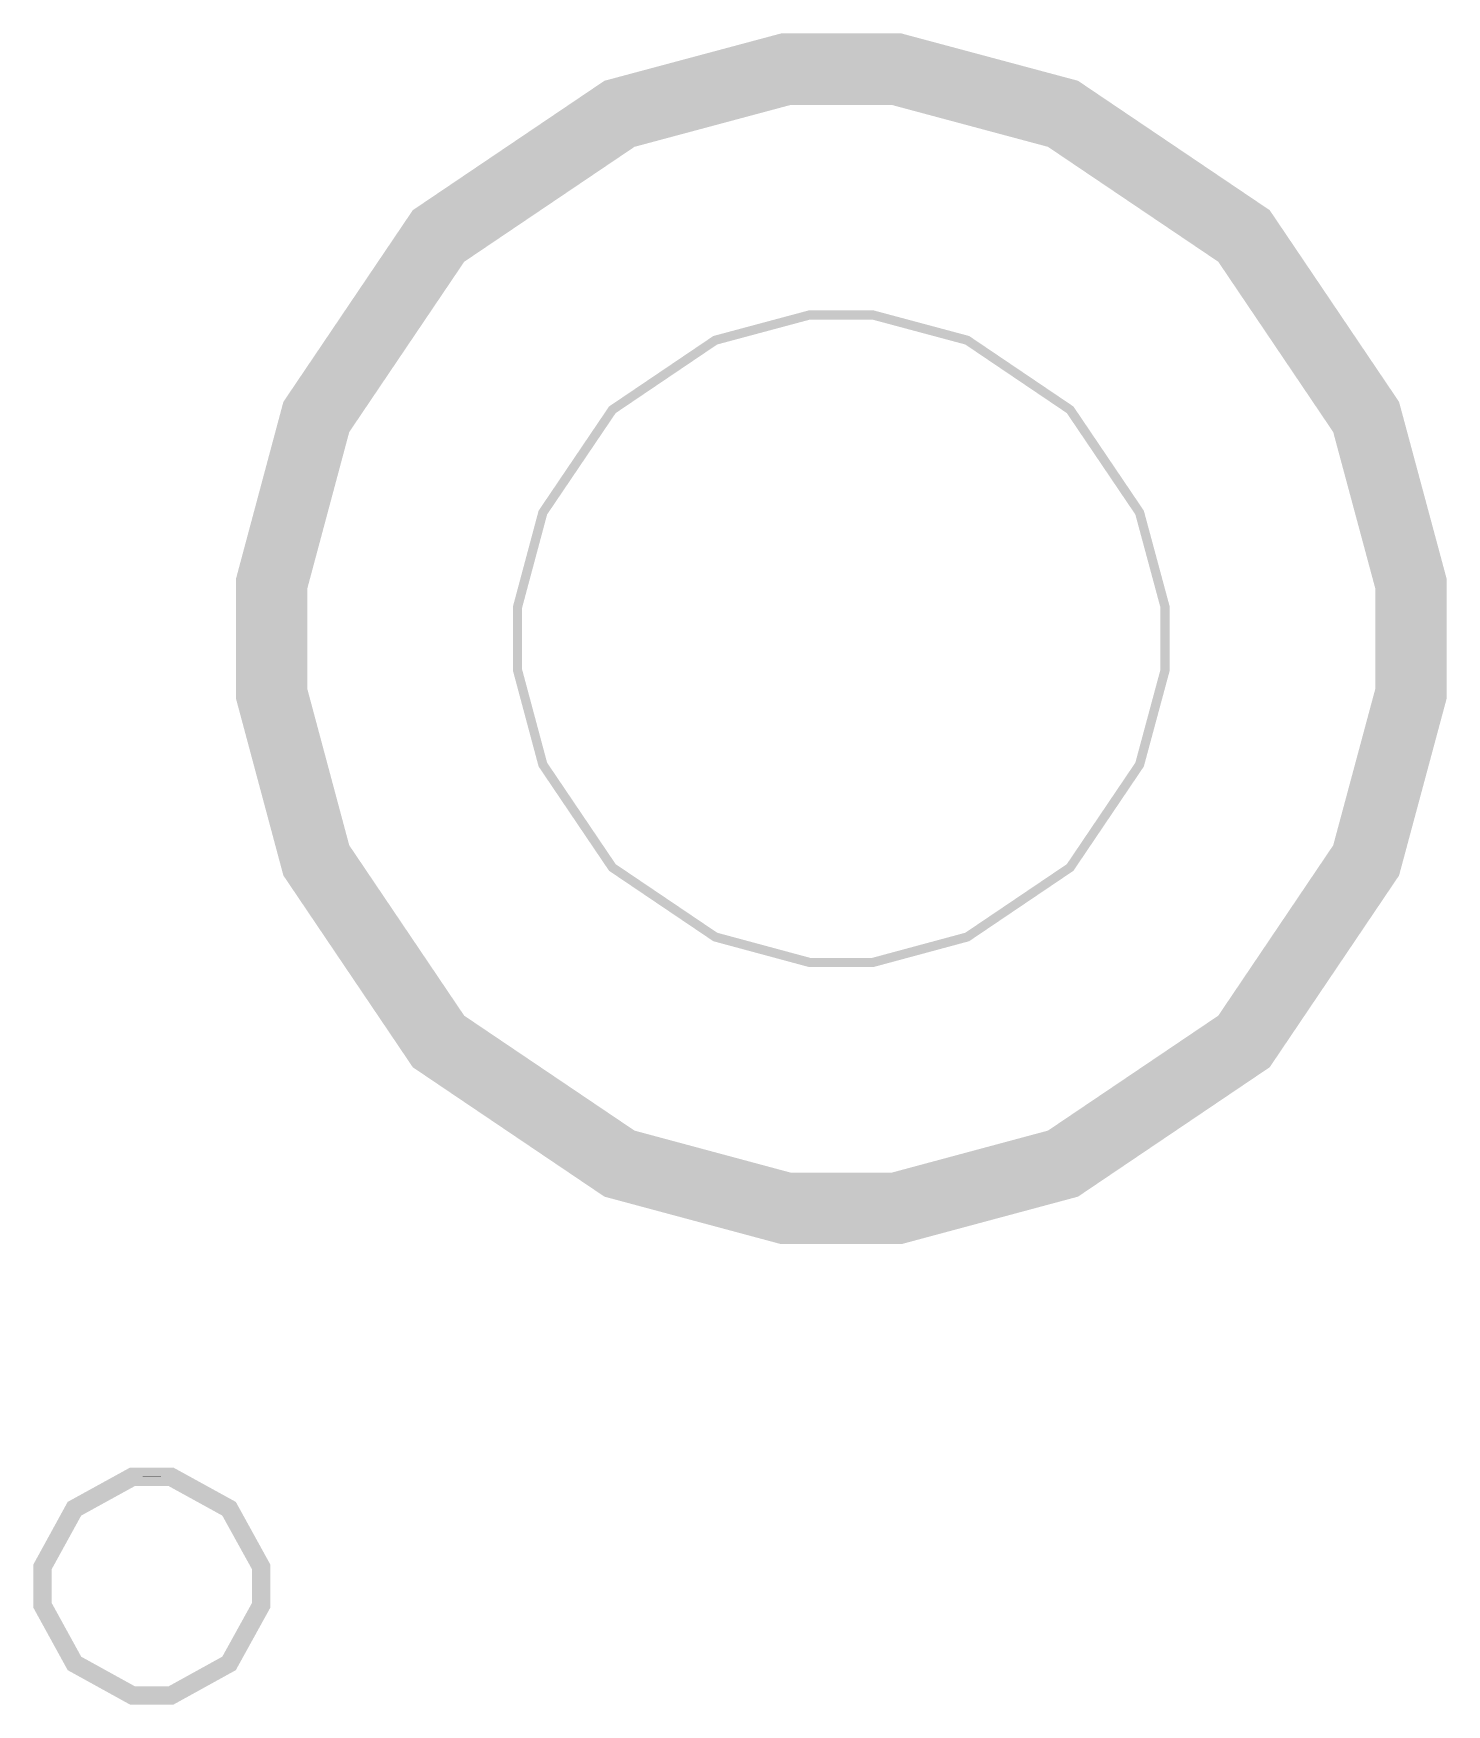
# Model space of a CAD drawing. Extents: x 0.7 to 27.4, y 1.6 to 10.2.
# Drawn here: x 3.3028 to 3.712, y 5.4444 to 5.9283 of the extents above; entities that cross this region are included whole.
import ezdxf

# ---------------------------------------------------------------- set-up
doc = ezdxf.new("R2010")
doc.units = 0
doc.header["$MEASUREMENT"] = 0
doc.layers.add('Layer1', color=50, linetype='Continuous')

msp = doc.modelspace()

# ---------------------------------------------------------------- linework, layer by layer
at = {"color": 0}
for points, const_width in [([(3.53678, 5.91797), (3.52072, 5.91797), (3.47254, 5.90506), (3.42014, 5.86968), (3.38476, 5.81728), (3.37185, 5.7691), (3.37185, 5.75304), (3.37185, 5.73703), (3.38476, 5.68886), (3.42014, 5.63644), (3.47254, 5.60107), (3.52072, 5.58811), (3.53678, 5.58811), (3.55279, 5.58811), (3.60097, 5.60107), (3.65338, 5.63644), (3.68875, 5.68886), (3.70171, 5.73703), (3.70171, 5.75304), (3.70171, 5.7691), (3.68875, 5.81728), (3.65338, 5.86968), (3.60097, 5.90506), (3.55279, 5.91797), (3.53678, 5.91797)], 0.02067), ([(3.53678, 5.91797), (3.52072, 5.91797), (3.47254, 5.90506), (3.42014, 5.86968), (3.38476, 5.81728), (3.37185, 5.7691), (3.37185, 5.75304), (3.37185, 5.73703), (3.38476, 5.68886), (3.42014, 5.63644), (3.47254, 5.60107), (3.52072, 5.58811), (3.53678, 5.58811), (3.55279, 5.58811), (3.60097, 5.60107), (3.65338, 5.63644), (3.68875, 5.68886), (3.70171, 5.73703), (3.70171, 5.75304), (3.70171, 5.7691), (3.68875, 5.81728), (3.65338, 5.86968), (3.60097, 5.90506), (3.55279, 5.91797), (3.53678, 5.91797)], 0.02067), ([(3.53678, 5.91797), (3.52072, 5.91797), (3.47254, 5.90506), (3.42014, 5.86968), (3.38476, 5.81728), (3.37185, 5.7691), (3.37185, 5.75304), (3.37185, 5.73703), (3.38476, 5.68886), (3.42014, 5.63644), (3.47254, 5.60107), (3.52072, 5.58811), (3.53678, 5.58811), (3.55279, 5.58811), (3.60097, 5.60107), (3.65338, 5.63644), (3.68875, 5.68886), (3.70171, 5.73703), (3.70171, 5.75304), (3.70171, 5.7691), (3.68875, 5.81728), (3.65338, 5.86968), (3.60097, 5.90506), (3.55279, 5.91797), (3.53678, 5.91797)], 0.02067), ([(3.53678, 5.91797), (3.52072, 5.91797), (3.47254, 5.90506), (3.42014, 5.86968), (3.38476, 5.81728), (3.37185, 5.7691), (3.37185, 5.75304), (3.37185, 5.73703), (3.38476, 5.68886), (3.42014, 5.63644), (3.47254, 5.60107), (3.52072, 5.58811), (3.53678, 5.58811), (3.55279, 5.58811), (3.60097, 5.60107), (3.65338, 5.63644), (3.68875, 5.68886), (3.70171, 5.73703), (3.70171, 5.75304), (3.70171, 5.7691), (3.68875, 5.81728), (3.65338, 5.86968), (3.60097, 5.90506), (3.55279, 5.91797), (3.53678, 5.91797)], 0.02067), ([(3.53678, 5.91797), (3.52072, 5.91797), (3.47254, 5.90506), (3.42014, 5.86968), (3.38476, 5.81728), (3.37185, 5.7691), (3.37185, 5.75304), (3.37185, 5.73703), (3.38476, 5.68886), (3.42014, 5.63644), (3.47254, 5.60107), (3.52072, 5.58811), (3.53678, 5.58811), (3.55279, 5.58811), (3.60097, 5.60107), (3.65338, 5.63644), (3.68875, 5.68886), (3.70171, 5.73703), (3.70171, 5.75304), (3.70171, 5.7691), (3.68875, 5.81728), (3.65338, 5.86968), (3.60097, 5.90506), (3.55279, 5.91797), (3.53678, 5.91797)], 0.02067), ([(3.53678, 5.91797), (3.52072, 5.91797), (3.47254, 5.90506), (3.42014, 5.86968), (3.38476, 5.81728), (3.37185, 5.7691), (3.37185, 5.75304), (3.37185, 5.73703), (3.38476, 5.68886), (3.42014, 5.63644), (3.47254, 5.60107), (3.52072, 5.58811), (3.53678, 5.58811), (3.55279, 5.58811), (3.60097, 5.60107), (3.65338, 5.63644), (3.68875, 5.68886), (3.70171, 5.73703), (3.70171, 5.75304), (3.70171, 5.7691), (3.68875, 5.81728), (3.65338, 5.86968), (3.60097, 5.90506), (3.55279, 5.91797), (3.53678, 5.91797)], 0.02067), ([(3.53678, 5.91797), (3.52072, 5.91797), (3.47254, 5.90506), (3.42014, 5.86968), (3.38476, 5.81728), (3.37185, 5.7691), (3.37185, 5.75304), (3.37185, 5.73703), (3.38476, 5.68886), (3.42014, 5.63644), (3.47254, 5.60107), (3.52072, 5.58811), (3.53678, 5.58811), (3.55279, 5.58811), (3.60097, 5.60107), (3.65338, 5.63644), (3.68875, 5.68886), (3.70171, 5.73703), (3.70171, 5.75304), (3.70171, 5.7691), (3.68875, 5.81728), (3.65338, 5.86968), (3.60097, 5.90506), (3.55279, 5.91797), (3.53678, 5.91797)], 0.02067), ([(3.53678, 5.91797), (3.52072, 5.91797), (3.47254, 5.90506), (3.42014, 5.86968), (3.38476, 5.81728), (3.37185, 5.7691), (3.37185, 5.75304), (3.37185, 5.73703), (3.38476, 5.68886), (3.42014, 5.63644), (3.47254, 5.60107), (3.52072, 5.58811), (3.53678, 5.58811), (3.55279, 5.58811), (3.60097, 5.60107), (3.65338, 5.63644), (3.68875, 5.68886), (3.70171, 5.73703), (3.70171, 5.75304), (3.70171, 5.7691), (3.68875, 5.81728), (3.65338, 5.86968), (3.60097, 5.90506), (3.55279, 5.91797), (3.53678, 5.91797)], 0.02067), ([(3.53678, 5.91797), (3.52072, 5.91797), (3.47254, 5.90506), (3.42014, 5.86968), (3.38476, 5.81728), (3.37185, 5.7691), (3.37185, 5.75304), (3.37185, 5.73703), (3.38476, 5.68886), (3.42014, 5.63644), (3.47254, 5.60107), (3.52072, 5.58811), (3.53678, 5.58811), (3.55279, 5.58811), (3.60097, 5.60107), (3.65338, 5.63644), (3.68875, 5.68886), (3.70171, 5.73703), (3.70171, 5.75304), (3.70171, 5.7691), (3.68875, 5.81728), (3.65338, 5.86968), (3.60097, 5.90506), (3.55279, 5.91797), (3.53678, 5.91797)], 0.02067), ([(3.53678, 5.91797), (3.52072, 5.91797), (3.47254, 5.905), (3.42014, 5.86968), (3.38476, 5.81722), (3.37185, 5.76904), (3.37185, 5.75299), (3.37185, 5.73699), (3.38476, 5.68886), (3.42014, 5.63639), (3.47254, 5.60107), (3.52072, 5.58806), (3.53678, 5.58806), (3.55279, 5.58806), (3.60097, 5.60107), (3.65338, 5.63639), (3.68875, 5.68886), (3.70171, 5.73699), (3.70171, 5.75299), (3.70171, 5.76904), (3.68875, 5.81722), (3.65338, 5.86968), (3.60097, 5.905), (3.55279, 5.91797), (3.53678, 5.91797)], 0.02067), ([(3.53678, 5.91792), (3.52072, 5.91792), (3.47254, 5.905), (3.42014, 5.86963), (3.38476, 5.81722), (3.37185, 5.76904), (3.37185, 5.75299), (3.37185, 5.73699), (3.38476, 5.68881), (3.42014, 5.63639), (3.47254, 5.60101), (3.52072, 5.58806), (3.53678, 5.58806), (3.55279, 5.58806), (3.60097, 5.60101), (3.65338, 5.63639), (3.68875, 5.68881), (3.70171, 5.73699), (3.70171, 5.75299), (3.70171, 5.76904), (3.68875, 5.81722), (3.65338, 5.86963), (3.60097, 5.905), (3.55279, 5.91792), (3.53678, 5.91792)], 0.02067), ([(3.53678, 5.91792), (3.52072, 5.91792), (3.47254, 5.905), (3.42014, 5.86963), (3.38476, 5.81722), (3.37185, 5.76904), (3.37185, 5.75299), (3.37185, 5.73699), (3.38476, 5.68881), (3.42014, 5.63639), (3.47254, 5.60101), (3.52072, 5.58806), (3.53678, 5.58806), (3.55279, 5.58806), (3.60097, 5.60101), (3.65338, 5.63639), (3.68875, 5.68881), (3.70171, 5.73699), (3.70171, 5.75299), (3.70171, 5.76904), (3.68875, 5.81722), (3.65338, 5.86963), (3.60097, 5.905), (3.55279, 5.91792), (3.53678, 5.91792)], 0.02067), ([(3.53678, 5.91792), (3.52072, 5.91792), (3.47254, 5.905), (3.42014, 5.86963), (3.38476, 5.81722), (3.37185, 5.76904), (3.37185, 5.75299), (3.37185, 5.73699), (3.38476, 5.68881), (3.42014, 5.63639), (3.47254, 5.60101), (3.52072, 5.58806), (3.53678, 5.58806), (3.55279, 5.58806), (3.60097, 5.60101), (3.65338, 5.63639), (3.68875, 5.68881), (3.70171, 5.73699), (3.70171, 5.75299), (3.70171, 5.76904), (3.68875, 5.81722), (3.65338, 5.86963), (3.60097, 5.905), (3.55279, 5.91792), (3.53678, 5.91792)], 0.02067), ([(3.53678, 5.91792), (3.52072, 5.91792), (3.47254, 5.905), (3.42014, 5.86963), (3.38476, 5.81722), (3.37185, 5.76904), (3.37185, 5.75299), (3.37185, 5.73699), (3.38476, 5.68881), (3.42014, 5.63639), (3.47254, 5.60101), (3.52072, 5.58806), (3.53678, 5.58806), (3.55279, 5.58806), (3.60097, 5.60101), (3.65338, 5.63639), (3.68875, 5.68881), (3.70171, 5.73699), (3.70171, 5.75299), (3.70171, 5.76904), (3.68875, 5.81722), (3.65338, 5.86963), (3.60097, 5.905), (3.55279, 5.91792), (3.53678, 5.91792)], 0.02067), ([(3.53678, 5.91792), (3.52072, 5.91792), (3.47254, 5.905), (3.42014, 5.86963), (3.38476, 5.81722), (3.37185, 5.76904), (3.37185, 5.75299), (3.37185, 5.73699), (3.38476, 5.68881), (3.42014, 5.63639), (3.47254, 5.60101), (3.52072, 5.58806), (3.53678, 5.58806), (3.55279, 5.58806), (3.60097, 5.60101), (3.65338, 5.63639), (3.68875, 5.68881), (3.70171, 5.73699), (3.70171, 5.75299), (3.70171, 5.76904), (3.68875, 5.81722), (3.65338, 5.86963), (3.60097, 5.905), (3.55279, 5.91792), (3.53678, 5.91792)], 0.02067), ([(3.53678, 5.91792), (3.52072, 5.91792), (3.47254, 5.905), (3.42014, 5.86963), (3.38476, 5.81722), (3.37185, 5.76904), (3.37185, 5.75299), (3.37185, 5.73699), (3.38476, 5.68881), (3.42014, 5.63639), (3.47254, 5.60101), (3.52072, 5.58806), (3.53678, 5.58806), (3.55279, 5.58806), (3.60097, 5.60101), (3.65338, 5.63639), (3.68875, 5.68881), (3.70171, 5.73699), (3.70171, 5.75299), (3.70171, 5.76904), (3.68875, 5.81722), (3.65338, 5.86963), (3.60097, 5.905), (3.55279, 5.91792), (3.53678, 5.91792)], 0.02067), ([(3.53678, 5.91792), (3.52072, 5.91792), (3.47254, 5.905), (3.42014, 5.86963), (3.38476, 5.81722), (3.37185, 5.76904), (3.37185, 5.75299), (3.37185, 5.73699), (3.38476, 5.68881), (3.42014, 5.63639), (3.47254, 5.60101), (3.52072, 5.58806), (3.53678, 5.58806), (3.55279, 5.58806), (3.60097, 5.60101), (3.65338, 5.63639), (3.68875, 5.68881), (3.70171, 5.73699), (3.70171, 5.75299), (3.70171, 5.76904), (3.68875, 5.81722), (3.65338, 5.86963), (3.60097, 5.905), (3.55279, 5.91792), (3.53678, 5.91792)], 0.02067), ([(3.53678, 5.91792), (3.52072, 5.91792), (3.47254, 5.905), (3.42014, 5.86963), (3.38476, 5.81722), (3.37185, 5.76904), (3.37185, 5.75299), (3.37185, 5.73699), (3.38476, 5.68881), (3.42014, 5.63639), (3.47254, 5.60101), (3.52072, 5.58806), (3.53678, 5.58806), (3.55279, 5.58806), (3.60097, 5.60101), (3.65338, 5.63639), (3.68875, 5.68881), (3.70171, 5.73699), (3.70171, 5.75299), (3.70171, 5.76904), (3.68875, 5.81722), (3.65338, 5.86963), (3.60097, 5.905), (3.55279, 5.91792), (3.53678, 5.91792)], 0.02067), ([(3.53678, 5.91792), (3.52072, 5.91792), (3.47254, 5.905), (3.42014, 5.86963), (3.38476, 5.81722), (3.37185, 5.76904), (3.37185, 5.75299), (3.37185, 5.73699), (3.38476, 5.68881), (3.42014, 5.63639), (3.47254, 5.60101), (3.52072, 5.58806), (3.53678, 5.58806), (3.55279, 5.58806), (3.60097, 5.60101), (3.65338, 5.63639), (3.68875, 5.68881), (3.70171, 5.73699), (3.70171, 5.75299), (3.70171, 5.76904), (3.68875, 5.81722), (3.65338, 5.86963), (3.60097, 5.905), (3.55279, 5.91792), (3.53678, 5.91792)], 0.02067), ([(3.53678, 5.91792), (3.52072, 5.91792), (3.47254, 5.905), (3.42014, 5.86963), (3.38476, 5.81722), (3.37185, 5.76904), (3.37185, 5.75299), (3.37185, 5.73699), (3.38476, 5.68881), (3.42014, 5.63639), (3.47254, 5.60101), (3.52072, 5.58806), (3.53678, 5.58806), (3.55279, 5.58806), (3.60097, 5.60101), (3.65338, 5.63639), (3.68875, 5.68881), (3.70171, 5.73699), (3.70171, 5.75299), (3.70171, 5.76904), (3.68875, 5.81722), (3.65338, 5.86963), (3.60097, 5.905), (3.55279, 5.91792), (3.53678, 5.91792)], 0.02067), ([(3.53678, 5.91792), (3.52072, 5.91792), (3.47254, 5.905), (3.42014, 5.86963), (3.38476, 5.81722), (3.37185, 5.76904), (3.37185, 5.75299), (3.37185, 5.73699), (3.38476, 5.68881), (3.42014, 5.63639), (3.47254, 5.60101), (3.52072, 5.58806), (3.53678, 5.58806), (3.55279, 5.58806), (3.60097, 5.60101), (3.65338, 5.63639), (3.68875, 5.68881), (3.70171, 5.73699), (3.70171, 5.75299), (3.70171, 5.76904), (3.68875, 5.81722), (3.65338, 5.86963), (3.60097, 5.905), (3.55279, 5.91792), (3.53678, 5.91792)], 0.02067), ([(3.53678, 5.91797), (3.53678, 5.91792), (3.53678, 5.91797)], 0.02067), ([(3.53678, 5.84679), (3.52761, 5.84679), (3.50028, 5.83946), (3.47049, 5.81933), (3.45036, 5.78956), (3.44303, 5.76221), (3.44303, 5.75304), (3.44303, 5.74393), (3.45036, 5.71658), (3.47049, 5.68679), (3.50028, 5.66667), (3.52761, 5.65929), (3.53678, 5.65929), (3.5459, 5.65929), (3.57324, 5.66667), (3.60303, 5.68679), (3.62315, 5.71658), (3.63053, 5.74393), (3.63053, 5.75304), (3.63053, 5.76221), (3.62315, 5.78956), (3.60303, 5.81933), (3.57324, 5.83946), (3.5459, 5.84679), (3.53678, 5.84679)], 0.00266), ([(3.53678, 5.84679), (3.52761, 5.84679), (3.50028, 5.83946), (3.47049, 5.81933), (3.45036, 5.78956), (3.44303, 5.76221), (3.44303, 5.75304), (3.44303, 5.74393), (3.45036, 5.71658), (3.47049, 5.68679), (3.50028, 5.66667), (3.52761, 5.65929), (3.53678, 5.65929), (3.5459, 5.65929), (3.57324, 5.66667), (3.60303, 5.68679), (3.62315, 5.71658), (3.63053, 5.74393), (3.63053, 5.75304), (3.63053, 5.76221), (3.62315, 5.78956), (3.60303, 5.81933), (3.57324, 5.83946), (3.5459, 5.84679), (3.53678, 5.84679)], 0.00266), ([(3.53678, 5.84679), (3.52761, 5.84679), (3.50028, 5.83946), (3.47049, 5.81933), (3.45036, 5.78956), (3.44303, 5.76221), (3.44303, 5.75304), (3.44303, 5.74393), (3.45036, 5.71658), (3.47049, 5.68679), (3.50028, 5.66667), (3.52761, 5.65929), (3.53678, 5.65929), (3.5459, 5.65929), (3.57324, 5.66667), (3.60303, 5.68679), (3.62315, 5.71658), (3.63053, 5.74393), (3.63053, 5.75304), (3.63053, 5.76221), (3.62315, 5.78956), (3.60303, 5.81933), (3.57324, 5.83946), (3.5459, 5.84679), (3.53678, 5.84679)], 0.00266), ([(3.53678, 5.84679), (3.52761, 5.84679), (3.50028, 5.83946), (3.47049, 5.81933), (3.45036, 5.78956), (3.44303, 5.76221), (3.44303, 5.75304), (3.44303, 5.74393), (3.45036, 5.71658), (3.47049, 5.68679), (3.50028, 5.66667), (3.52761, 5.65929), (3.53678, 5.65929), (3.5459, 5.65929), (3.57324, 5.66667), (3.60303, 5.68679), (3.62315, 5.71658), (3.63053, 5.74393), (3.63053, 5.75304), (3.63053, 5.76221), (3.62315, 5.78956), (3.60303, 5.81933), (3.57324, 5.83946), (3.5459, 5.84679), (3.53678, 5.84679)], 0.00266), ([(3.53678, 5.84679), (3.52761, 5.84679), (3.50028, 5.83946), (3.47049, 5.81933), (3.45036, 5.78956), (3.44303, 5.76221), (3.44303, 5.75304), (3.44303, 5.74393), (3.45036, 5.71658), (3.47049, 5.68679), (3.50028, 5.66667), (3.52761, 5.65929), (3.53678, 5.65929), (3.5459, 5.65929), (3.57324, 5.66667), (3.60303, 5.68679), (3.62315, 5.71658), (3.63053, 5.74393), (3.63053, 5.75304), (3.63053, 5.76221), (3.62315, 5.78956), (3.60303, 5.81933), (3.57324, 5.83946), (3.5459, 5.84679), (3.53678, 5.84679)], 0.00266), ([(3.53678, 5.84679), (3.52761, 5.84679), (3.50028, 5.83946), (3.47049, 5.81933), (3.45036, 5.78956), (3.44303, 5.76221), (3.44303, 5.75304), (3.44303, 5.74393), (3.45036, 5.71658), (3.47049, 5.68679), (3.50028, 5.66667), (3.52761, 5.65929), (3.53678, 5.65929), (3.5459, 5.65929), (3.57324, 5.66667), (3.60303, 5.68679), (3.62315, 5.71658), (3.63053, 5.74393), (3.63053, 5.75304), (3.63053, 5.76221), (3.62315, 5.78956), (3.60303, 5.81933), (3.57324, 5.83946), (3.5459, 5.84679), (3.53678, 5.84679)], 0.00266), ([(3.53678, 5.84679), (3.52761, 5.84679), (3.50028, 5.83946), (3.47049, 5.81933), (3.45036, 5.78956), (3.44303, 5.76221), (3.44303, 5.75304), (3.44303, 5.74393), (3.45036, 5.71658), (3.47049, 5.68679), (3.50028, 5.66667), (3.52761, 5.65929), (3.53678, 5.65929), (3.5459, 5.65929), (3.57324, 5.66667), (3.60303, 5.68679), (3.62315, 5.71658), (3.63053, 5.74393), (3.63053, 5.75304), (3.63053, 5.76221), (3.62315, 5.78956), (3.60303, 5.81933), (3.57324, 5.83946), (3.5459, 5.84679), (3.53678, 5.84679)], 0.00266), ([(3.53678, 5.84679), (3.52761, 5.84679), (3.50028, 5.83946), (3.47049, 5.81933), (3.45036, 5.78956), (3.44303, 5.76221), (3.44303, 5.75304), (3.44303, 5.74393), (3.45036, 5.71658), (3.47049, 5.68679), (3.50028, 5.66667), (3.52761, 5.65929), (3.53678, 5.65929), (3.5459, 5.65929), (3.57324, 5.66667), (3.60303, 5.68679), (3.62315, 5.71658), (3.63053, 5.74393), (3.63053, 5.75304), (3.63053, 5.76221), (3.62315, 5.78956), (3.60303, 5.81933), (3.57324, 5.83946), (3.5459, 5.84679), (3.53678, 5.84679)], 0.00266), ([(3.53678, 5.84679), (3.52761, 5.84679), (3.50028, 5.83946), (3.47049, 5.81933), (3.45036, 5.78956), (3.44303, 5.76221), (3.44303, 5.75304), (3.44303, 5.74393), (3.45036, 5.71658), (3.47049, 5.68679), (3.50028, 5.66667), (3.52761, 5.65929), (3.53678, 5.65929), (3.5459, 5.65929), (3.57324, 5.66667), (3.60303, 5.68679), (3.62315, 5.71658), (3.63053, 5.74393), (3.63053, 5.75304), (3.63053, 5.76221), (3.62315, 5.78956), (3.60303, 5.81933), (3.57324, 5.83946), (3.5459, 5.84679), (3.53678, 5.84679)], 0.00266), ([(3.53678, 5.84679), (3.52761, 5.84679), (3.50028, 5.83946), (3.47049, 5.81933), (3.45036, 5.78956), (3.44303, 5.76221), (3.44303, 5.75304), (3.44303, 5.74393), (3.45036, 5.71658), (3.47049, 5.68679), (3.50028, 5.66667), (3.52761, 5.65929), (3.53678, 5.65929), (3.5459, 5.65929), (3.57324, 5.66667), (3.60303, 5.68679), (3.62315, 5.71658), (3.63053, 5.74393), (3.63053, 5.75304), (3.63053, 5.76221), (3.62315, 5.78956), (3.60303, 5.81933), (3.57324, 5.83946), (3.5459, 5.84679), (3.53678, 5.84679)], 0.00266), ([(3.53678, 5.84679), (3.52761, 5.84679), (3.50028, 5.83946), (3.47049, 5.81933), (3.45036, 5.78956), (3.44303, 5.76221), (3.44303, 5.75304), (3.44303, 5.74393), (3.45036, 5.71658), (3.47049, 5.68679), (3.50028, 5.66667), (3.52761, 5.65929), (3.53678, 5.65929), (3.5459, 5.65929), (3.57324, 5.66667), (3.60303, 5.68679), (3.62315, 5.71658), (3.63053, 5.74393), (3.63053, 5.75304), (3.63053, 5.76221), (3.62315, 5.78956), (3.60303, 5.81933), (3.57324, 5.83946), (3.5459, 5.84679), (3.53678, 5.84679)], 0.00266), ([(3.53678, 5.84679), (3.52761, 5.84679), (3.50028, 5.83946), (3.47049, 5.81933), (3.45036, 5.78956), (3.44303, 5.76221), (3.44303, 5.75304), (3.44303, 5.74393), (3.45036, 5.71658), (3.47049, 5.68679), (3.50028, 5.66667), (3.52761, 5.65929), (3.53678, 5.65929), (3.5459, 5.65929), (3.57324, 5.66667), (3.60303, 5.68679), (3.62315, 5.71658), (3.63053, 5.74393), (3.63053, 5.75304), (3.63053, 5.76221), (3.62315, 5.78956), (3.60303, 5.81933), (3.57324, 5.83946), (3.5459, 5.84679), (3.53678, 5.84679)], 0.00266), ([(3.53678, 5.84679), (3.52761, 5.84679), (3.50028, 5.83946), (3.47049, 5.81933), (3.45036, 5.78956), (3.44303, 5.76221), (3.44303, 5.75304), (3.44303, 5.74393), (3.45036, 5.71658), (3.47049, 5.68679), (3.50028, 5.66667), (3.52761, 5.65929), (3.53678, 5.65929), (3.5459, 5.65929), (3.57324, 5.66667), (3.60303, 5.68679), (3.62315, 5.71658), (3.63053, 5.74393), (3.63053, 5.75304), (3.63053, 5.76221), (3.62315, 5.78956), (3.60303, 5.81933), (3.57324, 5.83946), (3.5459, 5.84679), (3.53678, 5.84679)], 0.00266), ([(3.53678, 5.84679), (3.52761, 5.84679), (3.50028, 5.83946), (3.47049, 5.81933), (3.45036, 5.78956), (3.44303, 5.76221), (3.44303, 5.75304), (3.44303, 5.74393), (3.45036, 5.71658), (3.47049, 5.68679), (3.50028, 5.66667), (3.52761, 5.65929), (3.53678, 5.65929), (3.5459, 5.65929), (3.57324, 5.66667), (3.60303, 5.68679), (3.62315, 5.71658), (3.63053, 5.74393), (3.63053, 5.75304), (3.63053, 5.76221), (3.62315, 5.78956), (3.60303, 5.81933), (3.57324, 5.83946), (3.5459, 5.84679), (3.53678, 5.84679)], 0.00266), ([(3.53678, 5.84679), (3.52761, 5.84679), (3.50028, 5.83946), (3.47049, 5.81933), (3.45036, 5.78956), (3.44303, 5.76221), (3.44303, 5.75304), (3.44303, 5.74393), (3.45036, 5.71658), (3.47049, 5.68679), (3.50028, 5.66667), (3.52761, 5.65929), (3.53678, 5.65929), (3.5459, 5.65929), (3.57324, 5.66667), (3.60303, 5.68679), (3.62315, 5.71658), (3.63053, 5.74393), (3.63053, 5.75304), (3.63053, 5.76221), (3.62315, 5.78956), (3.60303, 5.81933), (3.57324, 5.83946), (3.5459, 5.84679), (3.53678, 5.84679)], 0.00266), ([(3.53678, 5.84679), (3.52761, 5.84679), (3.50028, 5.83946), (3.47049, 5.81933), (3.45036, 5.78956), (3.44303, 5.76221), (3.44303, 5.75304), (3.44303, 5.74393), (3.45036, 5.71658), (3.47049, 5.68679), (3.50028, 5.66667), (3.52761, 5.65929), (3.53678, 5.65929), (3.5459, 5.65929), (3.57324, 5.66667), (3.60303, 5.68679), (3.62315, 5.71658), (3.63053, 5.74393), (3.63053, 5.75304), (3.63053, 5.76221), (3.62315, 5.78956), (3.60303, 5.81933), (3.57324, 5.83946), (3.5459, 5.84679), (3.53678, 5.84679)], 0.00266), ([(3.53678, 5.84679), (3.52761, 5.84679), (3.50028, 5.83946), (3.47049, 5.81933), (3.45036, 5.78956), (3.44303, 5.76221), (3.44303, 5.75304), (3.44303, 5.74393), (3.45036, 5.71658), (3.47049, 5.68679), (3.50028, 5.66667), (3.52761, 5.65929), (3.53678, 5.65929), (3.5459, 5.65929), (3.57324, 5.66667), (3.60303, 5.68679), (3.62315, 5.71658), (3.63053, 5.74393), (3.63053, 5.75304), (3.63053, 5.76221), (3.62315, 5.78956), (3.60303, 5.81933), (3.57324, 5.83946), (3.5459, 5.84679), (3.53678, 5.84679)], 0.00266), ([(3.53678, 5.84679), (3.52761, 5.84679), (3.50028, 5.83946), (3.47049, 5.81933), (3.45036, 5.78956), (3.44303, 5.76221), (3.44303, 5.75304), (3.44303, 5.74393), (3.45036, 5.71658), (3.47049, 5.68679), (3.50028, 5.66667), (3.52761, 5.65929), (3.53678, 5.65929), (3.5459, 5.65929), (3.57324, 5.66667), (3.60303, 5.68679), (3.62315, 5.71658), (3.63053, 5.74393), (3.63053, 5.75304), (3.63053, 5.76221), (3.62315, 5.78956), (3.60303, 5.81933), (3.57324, 5.83946), (3.5459, 5.84679), (3.53678, 5.84679)], 0.00266), ([(3.53678, 5.84679), (3.52761, 5.84679), (3.50028, 5.83946), (3.47049, 5.81933), (3.45036, 5.78956), (3.44303, 5.76221), (3.44303, 5.75304), (3.44303, 5.74393), (3.45036, 5.71658), (3.47049, 5.68679), (3.50028, 5.66667), (3.52761, 5.65929), (3.53678, 5.65929), (3.5459, 5.65929), (3.57324, 5.66667), (3.60303, 5.68679), (3.62315, 5.71658), (3.63053, 5.74393), (3.63053, 5.75304), (3.63053, 5.76221), (3.62315, 5.78956), (3.60303, 5.81933), (3.57324, 5.83946), (3.5459, 5.84679), (3.53678, 5.84679)], 0.00266), ([(3.53678, 5.84679), (3.52761, 5.84679), (3.50028, 5.83946), (3.47049, 5.81933), (3.45036, 5.78956), (3.44303, 5.76221), (3.44303, 5.75304), (3.44303, 5.74393), (3.45036, 5.71658), (3.47049, 5.68679), (3.50028, 5.66667), (3.52761, 5.65929), (3.53678, 5.65929), (3.5459, 5.65929), (3.57324, 5.66667), (3.60303, 5.68679), (3.62315, 5.71658), (3.63053, 5.74393), (3.63053, 5.75304), (3.63053, 5.76221), (3.62315, 5.78956), (3.60303, 5.81933), (3.57324, 5.83946), (3.5459, 5.84679), (3.53678, 5.84679)], 0.00266), ([(3.53678, 5.84679), (3.52761, 5.84679), (3.50028, 5.83946), (3.47049, 5.81933), (3.45036, 5.78956), (3.44303, 5.76221), (3.44303, 5.75304), (3.44303, 5.74393), (3.45036, 5.71658), (3.47049, 5.68679), (3.50028, 5.66667), (3.52761, 5.65929), (3.53678, 5.65929), (3.5459, 5.65929), (3.57324, 5.66667), (3.60303, 5.68679), (3.62315, 5.71658), (3.63053, 5.74393), (3.63053, 5.75304), (3.63053, 5.76221), (3.62315, 5.78956), (3.60303, 5.81933), (3.57324, 5.83946), (3.5459, 5.84679), (3.53678, 5.84679)], 0.00266)]:
    msp.add_lwpolyline(points, close=True, dxfattribs=dict(at, const_width=const_width))
at = {"color": 0, "const_width": 0.02067}
for points in [[(3.53678, 5.91797), (3.53678, 5.91792)], [(3.37185, 5.75304), (3.37185, 5.75299)], [(3.70171, 5.75304), (3.70171, 5.75299)], [(3.53678, 5.58811), (3.53678, 5.58806)]]:
    msp.add_lwpolyline(points, dxfattribs=at)
at = {"layer": 'Layer1', "color": 2, "const_width": 0.00531}
for points in [[(3.33712, 5.51036), (3.33149, 5.51036), (3.31472, 5.50114), (3.3055, 5.48432), (3.3055, 5.47868), (3.3055, 5.4731), (3.31472, 5.45632), (3.33149, 5.44706), (3.33712, 5.44706), (3.34272, 5.44706), (3.35949, 5.45632), (3.36876, 5.4731), (3.36876, 5.47868), (3.36876, 5.48432), (3.35949, 5.50114), (3.34272, 5.51036), (3.33712, 5.51036)], [(3.33712, 5.51036), (3.33149, 5.51036), (3.31472, 5.50108), (3.3055, 5.48432), (3.3055, 5.47868), (3.3055, 5.4731), (3.31472, 5.45632), (3.33149, 5.44706), (3.33712, 5.44706), (3.34272, 5.44706), (3.35949, 5.45632), (3.36876, 5.4731), (3.36876, 5.47868), (3.36876, 5.48432), (3.35949, 5.50108), (3.34272, 5.51036), (3.33712, 5.51036)], [(3.33712, 5.51036), (3.33149, 5.51036), (3.31472, 5.50108), (3.3055, 5.48432), (3.3055, 5.47868), (3.3055, 5.4731), (3.31472, 5.45632), (3.33149, 5.44706), (3.33712, 5.44706), (3.34272, 5.44706), (3.35949, 5.45632), (3.36876, 5.4731), (3.36876, 5.47868), (3.36876, 5.48432), (3.35949, 5.50108), (3.34272, 5.51036), (3.33712, 5.51036)], [(3.33712, 5.51036), (3.33149, 5.51036), (3.31472, 5.50108), (3.3055, 5.48432), (3.3055, 5.47868), (3.3055, 5.4731), (3.31472, 5.45632), (3.33149, 5.44706), (3.33712, 5.44706), (3.34272, 5.44706), (3.35949, 5.45632), (3.36876, 5.4731), (3.36876, 5.47868), (3.36876, 5.48432), (3.35949, 5.50108), (3.34272, 5.51036), (3.33712, 5.51036)], [(3.33712, 5.51036), (3.33149, 5.51036), (3.31472, 5.50108), (3.3055, 5.48432), (3.3055, 5.47868), (3.3055, 5.4731), (3.31472, 5.45632), (3.33149, 5.44706), (3.33712, 5.44706), (3.34272, 5.44706), (3.35949, 5.45632), (3.36876, 5.4731), (3.36876, 5.47868), (3.36876, 5.48432), (3.35949, 5.50108), (3.34272, 5.51036), (3.33712, 5.51036)], [(3.33712, 5.51031), (3.33149, 5.51031), (3.31472, 5.50108), (3.3055, 5.48432), (3.3055, 5.47868), (3.3055, 5.4731), (3.31472, 5.45632), (3.33149, 5.44706), (3.33712, 5.44706), (3.34272, 5.44706), (3.35949, 5.45632), (3.36876, 5.4731), (3.36876, 5.47868), (3.36876, 5.48432), (3.35949, 5.50108), (3.34272, 5.51031), (3.33712, 5.51031)], [(3.33712, 5.51031), (3.33149, 5.51031), (3.31472, 5.50108), (3.3055, 5.48432), (3.3055, 5.47868), (3.3055, 5.4731), (3.31472, 5.45632), (3.33149, 5.44706), (3.33712, 5.44706), (3.34272, 5.44706), (3.35949, 5.45632), (3.36876, 5.4731), (3.36876, 5.47868), (3.36876, 5.48432), (3.35949, 5.50108), (3.34272, 5.51031), (3.33712, 5.51031)], [(3.33712, 5.51031), (3.33149, 5.51031), (3.31472, 5.50108), (3.3055, 5.48432), (3.3055, 5.47868), (3.3055, 5.4731), (3.31472, 5.45632), (3.33149, 5.44706), (3.33712, 5.44706), (3.34272, 5.44706), (3.35949, 5.45632), (3.36876, 5.4731), (3.36876, 5.47868), (3.36876, 5.48432), (3.35949, 5.50108), (3.34272, 5.51031), (3.33712, 5.51031)], [(3.33712, 5.51031), (3.33149, 5.51031), (3.31472, 5.50108), (3.3055, 5.48432), (3.3055, 5.47868), (3.3055, 5.4731), (3.31472, 5.45632), (3.33149, 5.44706), (3.33712, 5.44706), (3.34272, 5.44706), (3.35949, 5.45632), (3.36876, 5.4731), (3.36876, 5.47868), (3.36876, 5.48432), (3.35949, 5.50108), (3.34272, 5.51031), (3.33712, 5.51031)], [(3.33712, 5.51031), (3.33149, 5.51031), (3.31472, 5.50108), (3.3055, 5.48432), (3.3055, 5.47868), (3.3055, 5.4731), (3.31472, 5.45632), (3.33149, 5.44706), (3.33712, 5.44706), (3.34272, 5.44706), (3.35949, 5.45632), (3.36876, 5.4731), (3.36876, 5.47868), (3.36876, 5.48432), (3.35949, 5.50108), (3.34272, 5.51031), (3.33712, 5.51031)], [(3.33712, 5.51031), (3.33149, 5.51031), (3.31472, 5.50108), (3.3055, 5.48432), (3.3055, 5.47868), (3.3055, 5.4731), (3.31472, 5.45632), (3.33149, 5.44706), (3.33712, 5.44706), (3.34272, 5.44706), (3.35949, 5.45632), (3.36876, 5.4731), (3.36876, 5.47868), (3.36876, 5.48432), (3.35949, 5.50108), (3.34272, 5.51031), (3.33712, 5.51031)], [(3.33712, 5.51031), (3.33149, 5.51031), (3.31472, 5.50108), (3.3055, 5.48432), (3.3055, 5.47868), (3.3055, 5.4731), (3.31472, 5.45632), (3.33149, 5.44706), (3.33712, 5.44706), (3.34272, 5.44706), (3.35949, 5.45632), (3.36876, 5.4731), (3.36876, 5.47868), (3.36876, 5.48432), (3.35949, 5.50108), (3.34272, 5.51031), (3.33712, 5.51031)], [(3.33712, 5.51031), (3.33149, 5.51031), (3.31472, 5.50108), (3.3055, 5.48432), (3.3055, 5.47868), (3.3055, 5.4731), (3.31472, 5.45632), (3.33149, 5.44706), (3.33712, 5.44706), (3.34272, 5.44706), (3.35949, 5.45632), (3.36876, 5.4731), (3.36876, 5.47868), (3.36876, 5.48432), (3.35949, 5.50108), (3.34272, 5.51031), (3.33712, 5.51031)], [(3.33712, 5.51031), (3.33149, 5.51031), (3.31472, 5.50108), (3.3055, 5.48432), (3.3055, 5.47868), (3.3055, 5.4731), (3.31472, 5.45632), (3.33149, 5.44706), (3.33712, 5.44706), (3.34272, 5.44706), (3.35949, 5.45632), (3.36876, 5.4731), (3.36876, 5.47868), (3.36876, 5.48432), (3.35949, 5.50108), (3.34272, 5.51031), (3.33712, 5.51031)], [(3.33712, 5.51031), (3.33149, 5.51031), (3.31472, 5.50108), (3.3055, 5.48432), (3.3055, 5.47868), (3.3055, 5.4731), (3.31472, 5.45632), (3.33149, 5.44706), (3.33712, 5.44706), (3.34272, 5.44706), (3.35949, 5.45632), (3.36876, 5.4731), (3.36876, 5.47868), (3.36876, 5.48432), (3.35949, 5.50108), (3.34272, 5.51031), (3.33712, 5.51031)], [(3.33712, 5.51031), (3.33149, 5.51031), (3.31472, 5.50108), (3.3055, 5.48432), (3.3055, 5.47868), (3.3055, 5.4731), (3.31472, 5.45632), (3.33149, 5.44706), (3.33712, 5.44706), (3.34272, 5.44706), (3.35949, 5.45632), (3.36876, 5.4731), (3.36876, 5.47868), (3.36876, 5.48432), (3.35949, 5.50108), (3.34272, 5.51031), (3.33712, 5.51031)], [(3.33712, 5.51031), (3.33149, 5.51031), (3.31472, 5.50108), (3.3055, 5.48432), (3.3055, 5.47868), (3.3055, 5.4731), (3.31472, 5.45632), (3.33149, 5.44706), (3.33712, 5.44706), (3.34272, 5.44706), (3.35949, 5.45632), (3.36876, 5.4731), (3.36876, 5.47868), (3.36876, 5.48432), (3.35949, 5.50108), (3.34272, 5.51031), (3.33712, 5.51031)], [(3.33712, 5.51031), (3.33149, 5.51031), (3.31472, 5.50108), (3.3055, 5.48432), (3.3055, 5.47868), (3.3055, 5.4731), (3.31472, 5.45632), (3.33149, 5.44706), (3.33712, 5.44706), (3.34272, 5.44706), (3.35949, 5.45632), (3.36876, 5.4731), (3.36876, 5.47868), (3.36876, 5.48432), (3.35949, 5.50108), (3.34272, 5.51031), (3.33712, 5.51031)], [(3.33712, 5.51031), (3.33149, 5.51031), (3.31472, 5.50108), (3.3055, 5.48432), (3.3055, 5.47868), (3.3055, 5.4731), (3.31472, 5.45632), (3.33149, 5.44706), (3.33712, 5.44706), (3.34272, 5.44706), (3.35949, 5.45632), (3.36876, 5.4731), (3.36876, 5.47868), (3.36876, 5.48432), (3.35949, 5.50108), (3.34272, 5.51031), (3.33712, 5.51031)], [(3.33712, 5.51031), (3.33149, 5.51031), (3.31472, 5.50108), (3.3055, 5.48432), (3.3055, 5.47868), (3.3055, 5.4731), (3.31472, 5.45632), (3.33149, 5.44706), (3.33712, 5.44706), (3.34272, 5.44706), (3.35949, 5.45632), (3.36876, 5.4731), (3.36876, 5.47868), (3.36876, 5.48432), (3.35949, 5.50108), (3.34272, 5.51031), (3.33712, 5.51031)], [(3.33712, 5.51031), (3.33149, 5.51031), (3.31472, 5.50108), (3.3055, 5.48432), (3.3055, 5.47868), (3.3055, 5.4731), (3.31472, 5.45632), (3.33149, 5.44706), (3.33712, 5.44706), (3.34272, 5.44706), (3.35949, 5.45632), (3.36876, 5.4731), (3.36876, 5.47868), (3.36876, 5.48432), (3.35949, 5.50108), (3.34272, 5.51031), (3.33712, 5.51031)], [(3.33712, 5.51036), (3.33712, 5.51031), (3.33712, 5.51036)]]:
    msp.add_lwpolyline(points, close=True, dxfattribs=at)
msp.add_lwpolyline([(3.33712, 5.51036), (3.33712, 5.51031)], dxfattribs=at)

doc.saveas('drawing.dxf')
